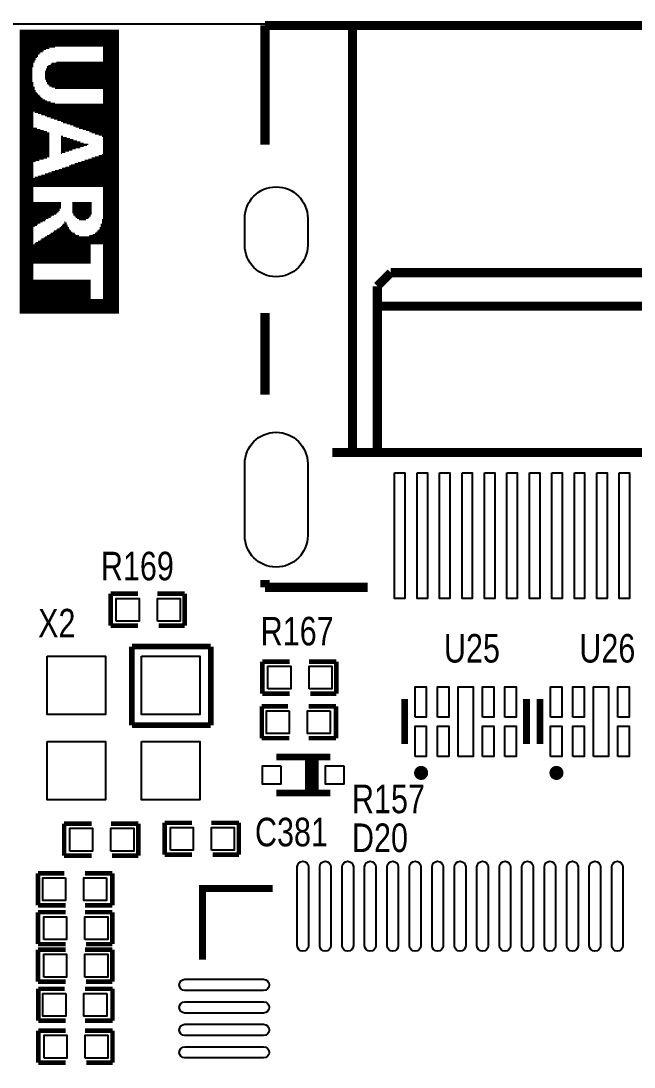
# Model space of a CAD drawing. Extents: x -7 to 215, y -4 to 107.
# Drawn here: x 143.37 to 157.02, y 83.45 to 106.72 of the extents above; entities that cross this region are included whole.
import ezdxf

# ---------------------------------------------------------------- set-up
doc = ezdxf.new("R2010")
doc.units = 0
for name, color, linetype in [('BG_OUTLINE', 3, 'CONTINUOUS'), ('MA_PEN3', 5, 'CONTINUOUS'), ('PG_SILKSCREEN_TOP', 6, 'CONTINUOUS'), ('PIN_TOP', 7, 'CONTINUOUS'), ('RD_SILKSCREEN_TOP', 8, 'CONTINUOUS')]:
    doc.layers.add(name, color=color, linetype=linetype)

msp = doc.modelspace()

# ---------------------------------------------------------------- linework, layer by layer
at = {"layer": 'BG_OUTLINE'}
msp.add_lwpolyline([(96.282764, 8.255), (130.801364, 8.255), (190.206122, 8.255), (214.304372, 8.255), (214.812372, 8.255), (214.964772, 8.255), (214.964772, 106.654092), (214.812372, 106.654092), (214.304372, 106.654092), (190.206122, 106.654092), (143.775938, 106.654092), (0, 106.654092)], dxfattribs=at)
at = {"layer": 'MA_PEN3', "const_width": 0.0254}
for points in [[(143.362172, 106.532426), (143.362172, 100.207826)], [(143.387572, 106.532426), (143.387572, 100.207826)], [(143.412972, 106.532426), (143.412972, 100.207826)], [(143.438372, 106.532426), (143.438372, 100.207826)], [(143.463772, 106.532426), (143.463772, 100.207826)], [(143.489172, 106.532426), (143.489172, 100.207826)], [(143.514572, 106.532426), (143.514572, 100.207826)], [(143.539972, 106.532426), (143.539972, 100.207826)], [(143.565372, 106.532426), (143.565372, 100.207826)], [(143.590772, 106.532426), (143.590772, 100.207826)], [(143.616172, 106.532426), (143.616172, 100.207826)], [(143.641572, 106.532426), (143.641572, 105.694226)], [(143.666972, 106.532426), (143.666972, 105.795826)], [(143.692372, 106.532426), (143.692372, 105.846626)], [(143.717772, 106.532426), (143.717772, 105.897426)], [(143.743172, 106.532426), (143.743172, 105.922826)], [(143.768572, 106.532426), (143.768572, 105.973626)], [(143.793972, 106.532426), (143.793972, 105.999026)], [(143.819372, 106.532426), (143.819372, 106.024426)], [(143.844772, 106.532426), (143.844772, 106.024426)], [(143.870172, 106.532426), (143.870172, 106.049826)], [(143.895572, 106.532426), (143.895572, 106.075226)], [(143.920972, 106.532426), (143.920972, 106.075226)], [(143.946372, 106.532426), (143.946372, 106.100626)], [(143.971772, 106.532426), (143.971772, 106.100626)], [(143.997172, 106.532426), (143.997172, 106.100626)], [(144.022572, 106.532426), (144.022572, 106.126026)], [(144.047972, 106.532426), (144.047972, 106.126026)], [(144.073372, 106.532426), (144.073372, 106.126026)], [(144.098772, 106.532426), (144.098772, 106.126026)], [(144.124172, 106.532426), (144.124172, 106.126026)], [(144.149572, 106.532426), (144.149572, 106.151426)], [(144.174972, 106.532426), (144.174972, 106.151426)], [(144.200372, 106.532426), (144.200372, 106.151426)], [(144.225772, 106.532426), (144.225772, 106.151426)], [(144.251172, 106.532426), (144.251172, 106.151426)], [(144.276572, 106.532426), (144.276572, 106.151426)], [(144.301972, 106.532426), (144.301972, 106.151426)], [(144.327372, 106.532426), (144.327372, 106.151426)], [(144.352772, 106.532426), (144.352772, 106.151426)], [(144.378172, 106.532426), (144.378172, 106.151426)], [(144.403572, 106.532426), (144.403572, 106.151426)], [(144.428972, 106.532426), (144.428972, 106.151426)], [(144.454372, 106.532426), (144.454372, 106.151426)], [(144.479772, 106.532426), (144.479772, 106.151426)], [(144.505172, 106.532426), (144.505172, 106.151426)], [(144.530572, 106.532426), (144.530572, 106.151426)], [(144.555972, 106.532426), (144.555972, 106.151426)], [(144.581372, 106.532426), (144.581372, 106.151426)], [(144.606772, 106.532426), (144.606772, 106.151426)], [(144.632172, 106.532426), (144.632172, 106.151426)], [(144.657572, 106.532426), (144.657572, 106.151426)], [(144.682972, 106.532426), (144.682972, 106.151426)], [(144.708372, 106.532426), (144.708372, 106.151426)], [(144.733772, 106.532426), (144.733772, 106.151426)], [(144.759172, 106.532426), (144.759172, 106.151426)], [(144.784572, 106.532426), (144.784572, 106.151426)], [(144.809972, 106.532426), (144.809972, 106.151426)], [(144.835372, 106.532426), (144.835372, 106.151426)], [(144.860772, 106.532426), (144.860772, 106.151426)], [(144.886172, 106.532426), (144.886172, 106.151426)], [(144.911572, 106.532426), (144.911572, 106.151426)], [(144.936972, 106.532426), (144.936972, 106.151426)], [(144.962372, 106.532426), (144.962372, 106.151426)], [(144.987772, 106.532426), (144.987772, 106.151426)], [(145.013172, 106.532426), (145.013172, 106.151426)], [(145.038572, 106.532426), (145.038572, 106.151426)], [(145.063972, 106.532426), (145.063972, 106.151426)], [(145.089372, 106.532426), (145.089372, 106.151426)], [(145.114772, 106.532426), (145.114772, 106.151426)], [(145.140172, 106.532426), (145.140172, 106.151426)], [(145.165572, 106.532426), (145.165572, 106.151426)], [(145.190972, 106.532426), (145.190972, 106.151426)], [(145.216372, 106.532426), (145.216372, 100.207826)], [(145.241772, 106.532426), (145.241772, 100.207826)], [(145.267172, 106.532426), (145.267172, 100.207826)], [(145.292572, 106.532426), (145.292572, 100.207826)], [(145.317972, 106.532426), (145.317972, 100.207826)], [(145.343372, 106.532426), (145.343372, 100.207826)], [(145.368772, 106.532426), (145.368772, 100.207826)], [(145.394172, 106.532426), (145.394172, 100.207826)], [(145.419572, 106.532426), (145.419572, 100.207826)], [(145.444972, 106.532426), (145.444972, 100.207826)], [(145.470372, 106.532426), (145.470372, 100.207826)], [(145.495772, 106.532426), (145.495772, 100.207826)], [(145.521172, 106.532426), (145.521172, 100.207826)], [(145.546572, 106.532426), (145.546572, 100.207826)], [(143.946372, 105.668826), (143.946372, 105.364026)], [(143.971772, 105.719626), (143.971772, 105.313226)], [(143.997172, 105.745026), (143.997172, 105.287826)], [(144.022572, 105.745026), (144.022572, 105.262426)], [(144.047972, 105.770426), (144.047972, 105.262426)], [(144.073372, 105.795826), (144.073372, 105.237026)], [(144.098772, 105.795826), (144.098772, 105.237026)], [(144.124172, 105.795826), (144.124172, 105.237026)], [(144.149572, 105.795826), (144.149572, 105.211626)], [(144.174972, 105.821226), (144.174972, 105.211626)], [(144.200372, 105.821226), (144.200372, 105.211626)], [(144.225772, 105.821226), (144.225772, 105.211626)], [(144.251172, 105.821226), (144.251172, 105.211626)], [(144.276572, 105.821226), (144.276572, 105.211626)], [(144.301972, 105.821226), (144.301972, 105.211626)], [(144.327372, 105.821226), (144.327372, 105.211626)], [(144.352772, 105.821226), (144.352772, 105.211626)], [(144.378172, 105.821226), (144.378172, 105.211626)], [(144.403572, 105.821226), (144.403572, 105.211626)], [(144.428972, 105.821226), (144.428972, 105.211626)], [(144.454372, 105.821226), (144.454372, 105.211626)], [(144.479772, 105.821226), (144.479772, 105.211626)], [(144.505172, 105.821226), (144.505172, 105.211626)], [(144.530572, 105.821226), (144.530572, 105.211626)], [(144.555972, 105.821226), (144.555972, 105.211626)], [(144.581372, 105.821226), (144.581372, 105.211626)], [(144.606772, 105.821226), (144.606772, 105.211626)], [(144.632172, 105.821226), (144.632172, 105.211626)], [(144.657572, 105.821226), (144.657572, 105.211626)], [(144.682972, 105.821226), (144.682972, 105.211626)], [(144.708372, 105.821226), (144.708372, 105.211626)], [(144.733772, 105.821226), (144.733772, 105.211626)], [(144.759172, 105.821226), (144.759172, 105.211626)], [(144.784572, 105.821226), (144.784572, 105.211626)], [(144.809972, 105.821226), (144.809972, 105.211626)], [(144.835372, 105.821226), (144.835372, 105.211626)], [(144.860772, 105.821226), (144.860772, 105.211626)], [(144.886172, 105.821226), (144.886172, 105.211626)], [(144.911572, 105.821226), (144.911572, 105.211626)], [(144.936972, 105.821226), (144.936972, 105.211626)], [(144.962372, 105.821226), (144.962372, 105.211626)], [(144.987772, 105.821226), (144.987772, 105.211626)], [(145.013172, 105.821226), (145.013172, 105.211626)], [(145.038572, 105.821226), (145.038572, 105.211626)], [(145.063972, 105.821226), (145.063972, 105.211626)], [(145.089372, 105.821226), (145.089372, 105.211626)], [(145.114772, 105.821226), (145.114772, 105.211626)], [(145.140172, 105.821226), (145.140172, 105.211626)], [(145.165572, 105.821226), (145.165572, 105.211626)], [(145.190972, 105.821226), (145.190972, 105.211626)], [(143.920972, 105.618026), (143.920972, 105.414826)], [(143.641572, 105.364026), (143.641572, 100.207826)], [(143.666972, 105.262426), (143.666972, 104.703626)], [(143.692372, 105.186226), (143.692372, 104.678226)], [(143.717772, 105.135426), (143.717772, 104.678226)], [(143.743172, 105.110026), (143.743172, 104.678226)], [(143.768572, 105.084626), (143.768572, 104.652826)], [(143.793972, 105.059226), (143.793972, 104.652826)], [(143.819372, 105.033826), (143.819372, 104.652826)], [(143.844772, 105.008426), (143.844772, 104.627426)], [(143.870172, 104.983026), (143.870172, 104.627426)], [(143.895572, 104.983026), (143.895572, 104.627426)], [(143.920972, 104.957626), (143.920972, 104.602026)], [(143.946372, 104.957626), (143.946372, 104.602026)], [(143.971772, 104.932226), (143.971772, 104.576626)], [(143.997172, 104.932226), (143.997172, 104.576626)], [(144.022572, 104.932226), (144.022572, 104.576626)], [(144.047972, 104.906826), (144.047972, 104.551226)], [(144.073372, 104.906826), (144.073372, 104.551226)], [(144.098772, 104.906826), (144.098772, 104.551226)], [(144.124172, 104.906826), (144.124172, 104.525826)], [(144.149572, 104.881426), (144.149572, 104.525826)], [(144.174972, 104.881426), (144.174972, 104.525826)], [(144.200372, 104.881426), (144.200372, 104.500426)], [(144.225772, 104.881426), (144.225772, 104.500426)], [(144.251172, 104.881426), (144.251172, 104.500426)], [(144.276572, 104.881426), (144.276572, 104.475026)], [(144.301972, 104.881426), (144.301972, 104.475026)], [(144.327372, 104.881426), (144.327372, 104.449626)], [(144.352772, 104.881426), (144.352772, 104.449626)], [(144.378172, 104.881426), (144.378172, 104.449626)], [(144.403572, 104.881426), (144.403572, 104.424226)], [(144.428972, 104.881426), (144.428972, 104.424226)], [(144.454372, 104.881426), (144.454372, 104.424226)], [(144.479772, 104.881426), (144.479772, 104.398826)], [(144.505172, 104.881426), (144.505172, 104.398826)], [(144.530572, 104.881426), (144.530572, 104.398826)], [(144.555972, 104.881426), (144.555972, 104.373426)], [(144.581372, 104.881426), (144.581372, 104.373426)], [(144.606772, 104.881426), (144.606772, 104.348026)], [(144.632172, 104.881426), (144.632172, 104.348026)], [(144.657572, 104.881426), (144.657572, 104.348026)], [(144.682972, 104.881426), (144.682972, 104.322626)], [(144.708372, 104.881426), (144.708372, 104.322626)], [(144.733772, 104.881426), (144.733772, 104.322626)], [(144.759172, 104.881426), (144.759172, 104.297226)], [(144.784572, 104.881426), (144.784572, 104.297226)], [(144.809972, 104.881426), (144.809972, 104.297226)], [(144.835372, 104.881426), (144.835372, 104.271826)], [(144.860772, 104.881426), (144.860772, 104.271826)], [(144.886172, 104.881426), (144.886172, 104.271826)], [(144.911572, 104.881426), (144.911572, 104.246426)], [(144.936972, 104.881426), (144.936972, 104.246426)], [(144.962372, 104.881426), (144.962372, 104.221026)], [(144.987772, 104.881426), (144.987772, 104.221026)], [(145.013172, 104.881426), (145.013172, 104.221026)], [(145.038572, 104.881426), (145.038572, 104.195626)], [(145.063972, 104.881426), (145.063972, 104.195626)], [(145.089372, 104.881426), (145.089372, 104.195626)], [(145.114772, 104.881426), (145.114772, 104.170226)], [(145.140172, 104.881426), (145.140172, 104.170226)], [(145.165572, 104.881426), (145.165572, 104.170226)], [(145.190972, 104.881426), (145.190972, 104.144826)], [(143.666972, 104.348026), (143.666972, 103.586026)], [(143.692372, 104.348026), (143.692372, 103.586026)], [(143.717772, 104.348026), (143.717772, 103.611426)], [(143.743172, 104.322626), (143.743172, 103.611426)], [(143.768572, 104.322626), (143.768572, 103.611426)], [(143.793972, 104.322626), (143.793972, 103.636826)], [(143.819372, 104.297226), (143.819372, 103.636826)], [(143.844772, 104.297226), (143.844772, 103.636826)], [(143.870172, 104.297226), (143.870172, 103.636826)], [(143.895572, 104.271826), (143.895572, 103.662226)], [(143.920972, 104.271826), (143.920972, 103.662226)], [(143.946372, 104.271826), (143.946372, 103.662226)], [(143.971772, 104.246426), (143.971772, 103.687626)], [(143.997172, 104.246426), (143.997172, 103.687626)], [(144.276572, 104.170226), (144.276572, 103.763826)], [(144.301972, 104.170226), (144.301972, 103.789226)], [(144.327372, 104.144826), (144.327372, 103.789226)], [(144.352772, 104.144826), (144.352772, 103.789226)], [(144.378172, 104.144826), (144.378172, 103.814626)], [(144.403572, 104.119426), (144.403572, 103.814626)], [(144.428972, 104.119426), (144.428972, 103.814626)], [(144.454372, 104.119426), (144.454372, 103.840026)], [(144.479772, 104.094026), (144.479772, 103.840026)], [(144.505172, 104.094026), (144.505172, 103.840026)], [(144.530572, 104.094026), (144.530572, 103.865426)], [(144.555972, 104.068626), (144.555972, 103.865426)], [(144.581372, 104.068626), (144.581372, 103.865426)], [(144.606772, 104.068626), (144.606772, 103.890826)], [(144.632172, 104.043226), (144.632172, 103.890826)], [(144.657572, 104.043226), (144.657572, 103.890826)], [(144.682972, 104.043226), (144.682972, 103.890826)], [(144.708372, 104.017826), (144.708372, 103.916226)], [(144.733772, 104.017826), (144.733772, 103.916226)], [(144.759172, 104.017826), (144.759172, 103.916226)], [(144.784572, 103.992426), (144.784572, 103.941626)], [(144.809972, 103.992426), (144.809972, 103.941626)], [(144.835372, 103.992426), (144.835372, 103.941626)], [(144.860772, 103.992426), (144.860772, 103.967026)], [(144.581372, 103.560626), (144.581372, 103.027226)], [(144.606772, 103.560626), (144.606772, 103.027226)], [(144.632172, 103.560626), (144.632172, 103.027226)], [(144.657572, 103.586026), (144.657572, 103.027226)], [(144.682972, 103.586026), (144.682972, 103.027226)], [(144.708372, 103.586026), (144.708372, 103.027226)], [(144.733772, 103.611426), (144.733772, 103.027226)], [(144.759172, 103.611426), (144.759172, 103.027226)], [(144.784572, 103.611426), (144.784572, 103.027226)], [(144.809972, 103.636826), (144.809972, 103.027226)], [(144.835372, 103.636826), (144.835372, 103.027226)], [(144.860772, 103.636826), (144.860772, 103.027226)], [(144.886172, 103.662226), (144.886172, 103.027226)], [(144.911572, 103.662226), (144.911572, 103.027226)], [(144.936972, 103.662226), (144.936972, 103.027226)], [(144.962372, 103.687626), (144.962372, 103.027226)], [(144.987772, 103.687626), (144.987772, 103.027226)], [(145.013172, 103.687626), (145.013172, 103.027226)], [(145.038572, 103.713026), (145.038572, 103.027226)], [(145.063972, 103.713026), (145.063972, 103.027226)], [(145.089372, 103.713026), (145.089372, 103.027226)], [(145.114772, 103.738426), (145.114772, 103.027226)], [(145.140172, 103.738426), (145.140172, 103.027226)], [(145.165572, 103.738426), (145.165572, 103.027226)], [(145.190972, 103.763826), (145.190972, 103.027226)], [(143.920972, 103.332026), (143.920972, 103.027226)], [(143.946372, 103.332026), (143.946372, 103.027226)], [(143.971772, 103.332026), (143.971772, 103.027226)], [(143.997172, 103.357426), (143.997172, 103.027226)], [(144.022572, 103.357426), (144.022572, 103.027226)], [(144.047972, 103.357426), (144.047972, 103.027226)], [(144.073372, 103.382826), (144.073372, 103.027226)], [(144.098772, 103.382826), (144.098772, 103.027226)], [(144.124172, 103.382826), (144.124172, 103.027226)], [(144.149572, 103.408226), (144.149572, 103.027226)], [(144.174972, 103.408226), (144.174972, 103.027226)], [(144.200372, 103.408226), (144.200372, 103.027226)], [(144.225772, 103.433626), (144.225772, 103.027226)], [(144.251172, 103.433626), (144.251172, 103.027226)], [(144.276572, 103.433626), (144.276572, 103.027226)], [(144.301972, 103.459026), (144.301972, 103.027226)], [(144.327372, 103.459026), (144.327372, 103.027226)], [(144.352772, 103.459026), (144.352772, 103.027226)], [(144.378172, 103.484426), (144.378172, 103.027226)], [(144.403572, 103.484426), (144.403572, 103.027226)], [(144.428972, 103.484426), (144.428972, 103.027226)], [(144.454372, 103.509826), (144.454372, 103.027226)], [(144.479772, 103.509826), (144.479772, 103.027226)], [(144.505172, 103.535226), (144.505172, 103.027226)], [(144.530572, 103.535226), (144.530572, 103.027226)], [(144.555972, 103.535226), (144.555972, 103.027226)], [(143.666972, 103.230426), (143.666972, 103.027226)], [(143.692372, 103.255826), (143.692372, 103.027226)], [(143.717772, 103.255826), (143.717772, 103.027226)], [(143.743172, 103.255826), (143.743172, 103.027226)], [(143.768572, 103.281226), (143.768572, 103.027226)], [(143.793972, 103.281226), (143.793972, 103.027226)], [(143.819372, 103.281226), (143.819372, 103.027226)], [(143.844772, 103.306626), (143.844772, 103.027226)], [(143.870172, 103.306626), (143.870172, 103.027226)], [(143.895572, 103.306626), (143.895572, 103.027226)], [(143.666972, 102.697026), (143.666972, 102.138226)], [(143.692372, 102.697026), (143.692372, 102.163626)], [(143.717772, 102.697026), (143.717772, 102.163626)], [(143.743172, 102.697026), (143.743172, 102.189026)], [(143.768572, 102.697026), (143.768572, 102.214426)], [(143.793972, 102.697026), (143.793972, 102.214426)], [(143.819372, 102.697026), (143.819372, 102.239826)], [(143.844772, 102.697026), (143.844772, 102.239826)], [(143.870172, 102.697026), (143.870172, 102.265226)], [(143.895572, 102.697026), (143.895572, 102.265226)], [(143.920972, 102.697026), (143.920972, 102.290626)], [(143.946372, 102.697026), (143.946372, 102.316026)], [(143.971772, 102.697026), (143.971772, 102.316026)], [(143.997172, 102.697026), (143.997172, 102.341426)], [(144.022572, 102.697026), (144.022572, 102.341426)], [(144.047972, 102.697026), (144.047972, 102.366826)], [(144.073372, 102.697026), (144.073372, 102.392226)], [(144.098772, 102.697026), (144.098772, 102.392226)], [(144.124172, 102.697026), (144.124172, 102.417626)], [(144.149572, 102.697026), (144.149572, 102.417626)], [(144.174972, 102.697026), (144.174972, 102.443026)], [(144.200372, 102.697026), (144.200372, 102.468426)], [(144.225772, 102.697026), (144.225772, 102.493826)], [(144.251172, 102.697026), (144.251172, 102.544626)], [(144.530572, 102.697026), (144.530572, 102.443026)], [(144.555972, 102.697026), (144.555972, 102.392226)], [(144.581372, 102.697026), (144.581372, 102.366826)], [(144.606772, 102.697026), (144.606772, 102.341426)], [(144.632172, 102.697026), (144.632172, 102.316026)], [(144.657572, 102.697026), (144.657572, 102.316026)], [(144.682972, 102.697026), (144.682972, 102.290626)], [(144.708372, 102.697026), (144.708372, 102.290626)], [(144.733772, 102.697026), (144.733772, 102.290626)], [(144.759172, 102.697026), (144.759172, 102.290626)], [(144.784572, 102.697026), (144.784572, 102.290626)], [(144.809972, 102.697026), (144.809972, 102.290626)], [(144.835372, 102.697026), (144.835372, 102.316026)], [(144.860772, 102.697026), (144.860772, 102.316026)], [(144.886172, 102.697026), (144.886172, 102.341426)], [(144.911572, 102.697026), (144.911572, 102.366826)], [(144.936972, 102.697026), (144.936972, 102.417626)], [(144.276572, 102.163626), (144.276572, 101.325426)], [(144.301972, 102.189026), (144.301972, 101.325426)], [(144.327372, 102.214426), (144.327372, 101.325426)], [(144.352772, 102.265226), (144.352772, 101.325426)], [(144.378172, 102.239826), (144.378172, 101.325426)], [(144.403572, 102.189026), (144.403572, 101.325426)], [(145.165572, 102.214426), (145.165572, 101.757226)], [(145.190972, 102.316026), (145.190972, 101.757226)], [(143.920972, 101.935026), (143.920972, 101.325426)], [(143.946372, 101.935026), (143.946372, 101.325426)], [(143.971772, 101.960426), (143.971772, 101.325426)], [(143.997172, 101.960426), (143.997172, 101.325426)], [(144.022572, 101.985826), (144.022572, 101.325426)], [(144.047972, 102.011226), (144.047972, 101.325426)], [(144.073372, 102.011226), (144.073372, 101.325426)], [(144.098772, 102.036626), (144.098772, 101.325426)], [(144.124172, 102.062026), (144.124172, 101.325426)], [(144.149572, 102.062026), (144.149572, 101.325426)], [(144.174972, 102.087426), (144.174972, 101.325426)], [(144.200372, 102.112826), (144.200372, 101.325426)], [(144.225772, 102.112826), (144.225772, 101.325426)], [(144.251172, 102.138226), (144.251172, 101.325426)], [(144.428972, 102.138226), (144.428972, 101.325426)], [(144.454372, 102.087426), (144.454372, 101.325426)], [(144.479772, 102.062026), (144.479772, 101.325426)], [(144.505172, 102.036626), (144.505172, 101.325426)], [(144.530572, 102.011226), (144.530572, 101.325426)], [(144.555972, 102.011226), (144.555972, 101.325426)], [(144.581372, 101.985826), (144.581372, 101.325426)], [(144.606772, 101.960426), (144.606772, 101.325426)], [(144.632172, 101.960426), (144.632172, 101.325426)], [(144.657572, 101.960426), (144.657572, 101.325426)], [(144.682972, 101.935026), (144.682972, 101.325426)], [(144.708372, 101.935026), (144.708372, 101.325426)], [(144.733772, 101.935026), (144.733772, 101.325426)], [(144.759172, 101.935026), (144.759172, 101.325426)], [(144.784572, 101.935026), (144.784572, 101.325426)], [(144.809972, 101.935026), (144.809972, 101.325426)], [(144.835372, 101.935026), (144.835372, 101.325426)], [(144.860772, 101.935026), (144.860772, 101.325426)], [(144.886172, 101.935026), (144.886172, 101.325426)], [(144.911572, 101.960426), (144.911572, 101.325426)], [(144.936972, 101.960426), (144.936972, 101.757226)], [(144.962372, 101.960426), (144.962372, 101.757226)], [(144.987772, 101.985826), (144.987772, 101.757226)], [(145.013172, 101.985826), (145.013172, 101.757226)], [(145.038572, 102.011226), (145.038572, 101.757226)], [(145.063972, 102.036626), (145.063972, 101.757226)], [(145.089372, 102.062026), (145.089372, 101.757226)], [(145.114772, 102.087426), (145.114772, 101.757226)], [(145.140172, 102.138226), (145.140172, 101.757226)], [(143.666972, 101.757226), (143.666972, 101.325426)], [(143.692372, 101.782626), (143.692372, 101.325426)], [(143.717772, 101.808026), (143.717772, 101.325426)], [(143.743172, 101.808026), (143.743172, 101.325426)], [(143.768572, 101.833426), (143.768572, 101.325426)], [(143.793972, 101.833426), (143.793972, 101.325426)], [(143.819372, 101.858826), (143.819372, 101.325426)], [(143.844772, 101.884226), (143.844772, 101.325426)], [(143.870172, 101.884226), (143.870172, 101.325426)], [(143.895572, 101.909626), (143.895572, 101.325426)], [(143.666972, 100.969826), (143.666972, 100.207826)], [(143.692372, 100.969826), (143.692372, 100.207826)], [(143.717772, 100.969826), (143.717772, 100.207826)], [(143.743172, 100.969826), (143.743172, 100.207826)], [(143.768572, 100.969826), (143.768572, 100.207826)], [(143.793972, 100.969826), (143.793972, 100.207826)], [(143.819372, 100.969826), (143.819372, 100.207826)], [(143.844772, 100.969826), (143.844772, 100.207826)], [(143.870172, 100.969826), (143.870172, 100.207826)], [(143.895572, 100.969826), (143.895572, 100.207826)], [(143.920972, 100.969826), (143.920972, 100.207826)], [(143.946372, 100.969826), (143.946372, 100.207826)], [(143.971772, 100.969826), (143.971772, 100.207826)], [(143.997172, 100.969826), (143.997172, 100.207826)], [(144.022572, 100.969826), (144.022572, 100.207826)], [(144.047972, 100.969826), (144.047972, 100.207826)], [(144.073372, 100.969826), (144.073372, 100.207826)], [(144.098772, 100.969826), (144.098772, 100.207826)], [(144.124172, 100.969826), (144.124172, 100.207826)], [(144.149572, 100.969826), (144.149572, 100.207826)], [(144.174972, 100.969826), (144.174972, 100.207826)], [(144.200372, 100.969826), (144.200372, 100.207826)], [(144.225772, 100.969826), (144.225772, 100.207826)], [(144.251172, 100.969826), (144.251172, 100.207826)], [(144.276572, 100.969826), (144.276572, 100.207826)], [(144.301972, 100.969826), (144.301972, 100.207826)], [(144.327372, 100.969826), (144.327372, 100.207826)], [(144.352772, 100.969826), (144.352772, 100.207826)], [(144.378172, 100.969826), (144.378172, 100.207826)], [(144.403572, 100.969826), (144.403572, 100.207826)], [(144.428972, 100.969826), (144.428972, 100.207826)], [(144.454372, 100.969826), (144.454372, 100.207826)], [(144.479772, 100.969826), (144.479772, 100.207826)], [(144.505172, 100.969826), (144.505172, 100.207826)], [(144.530572, 100.969826), (144.530572, 100.207826)], [(144.555972, 100.969826), (144.555972, 100.207826)], [(144.581372, 100.969826), (144.581372, 100.207826)], [(144.606772, 100.969826), (144.606772, 100.207826)], [(144.632172, 100.969826), (144.632172, 100.207826)], [(144.657572, 100.969826), (144.657572, 100.207826)], [(144.682972, 100.969826), (144.682972, 100.207826)], [(144.708372, 100.969826), (144.708372, 100.207826)], [(144.733772, 100.969826), (144.733772, 100.207826)], [(144.759172, 100.969826), (144.759172, 100.207826)], [(144.784572, 100.969826), (144.784572, 100.207826)], [(144.809972, 100.969826), (144.809972, 100.207826)], [(144.835372, 100.969826), (144.835372, 100.207826)], [(144.860772, 100.969826), (144.860772, 100.207826)], [(144.886172, 100.969826), (144.886172, 100.207826)], [(144.911572, 100.969826), (144.911572, 100.207826)], [(144.936972, 100.538026), (144.936972, 100.207826)], [(144.962372, 100.538026), (144.962372, 100.207826)], [(144.987772, 100.538026), (144.987772, 100.207826)], [(145.013172, 100.538026), (145.013172, 100.207826)], [(145.038572, 100.538026), (145.038572, 100.207826)], [(145.063972, 100.538026), (145.063972, 100.207826)], [(145.089372, 100.538026), (145.089372, 100.207826)], [(145.114772, 100.538026), (145.114772, 100.207826)], [(145.140172, 100.538026), (145.140172, 100.207826)], [(145.165572, 100.538026), (145.165572, 100.207826)], [(145.190972, 100.538026), (145.190972, 100.207826)]]:
    msp.add_lwpolyline(points, dxfattribs=at)
at = {"layer": 'PG_SILKSCREEN_TOP'}
for points, const_width in [([(148.806916, 103.968804), (148.806916, 106.62285)], 0.2032), ([(148.806916, 106.62285), (163.806886, 106.62285)], 0.2032), ([(150.755604, 106.62285), (150.755604, 97.122742)], 0.2032), ([(151.306784, 100.82276), (151.607012, 101.122734)], 0.2032), ([(151.607012, 101.122734), (161.00679, 101.122734)], 0.2032), ([(151.306784, 97.122742), (151.306784, 100.82276)], 0.2032), ([(148.806916, 100.223828), (148.806916, 98.406204)], 0.2032), ([(151.306784, 100.378006), (161.307018, 100.378006)], 0.2032), ([(150.306786, 97.122742), (162.307016, 97.122742)], 0.2032), ([(148.806916, 94.122748), (148.806916, 94.289118)], 0.2032), ([(145.37055, 93.979492), (145.98015, 93.979492)], 0.1016), ([(145.37055, 93.979492), (145.37055, 93.268292)], 0.1016), ([(146.41195, 93.979492), (147.02155, 93.979492)], 0.1016), ([(147.02155, 93.979492), (147.02155, 93.268292)], 0.1016), ([(151.092916, 94.122748), (148.806916, 94.122748)], 0.2032), ([(145.37055, 93.268292), (145.98015, 93.268292)], 0.1016), ([(147.02155, 93.268292), (146.43735, 93.268292)], 0.1016), ([(147.598892, 92.806012), (145.846292, 92.806012)], 0.127), ([(145.846292, 92.806012), (145.846292, 91.053412)], 0.127), ([(147.598892, 91.053412), (147.598892, 92.806012)], 0.127), ([(148.74621, 92.470732), (149.35581, 92.470732)], 0.1016), ([(148.74621, 92.470732), (148.74621, 91.759532)], 0.1016), ([(149.78761, 92.470732), (150.39721, 92.470732)], 0.1016), ([(150.39721, 92.470732), (150.39721, 91.759532)], 0.1016), ([(148.74621, 91.759532), (149.35581, 91.759532)], 0.1016), ([(150.39721, 91.759532), (149.81301, 91.759532)], 0.1016), ([(151.916892, 90.637106), (151.916892, 91.637358)], 0.1524), ([(154.628088, 91.637358), (154.628088, 90.637106)], 0.1524), ([(154.929332, 90.637106), (154.929332, 91.637358)], 0.1524), ([(148.73605, 90.766392), (148.73605, 91.477592)], 0.1016), ([(148.73605, 91.477592), (149.32025, 91.477592)], 0.1016), ([(150.38705, 91.477592), (149.77745, 91.477592)], 0.1016), ([(150.38705, 90.766392), (150.38705, 91.477592)], 0.1016), ([(145.846292, 91.053412), (147.598892, 91.053412)], 0.127), ([(149.34565, 90.766392), (148.73605, 90.766392)], 0.1016), ([(150.38705, 90.766392), (149.77745, 90.766392)], 0.1016), ([(149.058122, 90.348562), (150.258018, 90.348562)], 0.1524), ([(149.773894, 90.348562), (149.773894, 89.548462)], 0.1524), ([(149.926294, 90.348562), (149.926294, 89.548462)], 0.1524), ([(150.258018, 89.548462), (149.058122, 89.548462)], 0.1524), ([(144.33677, 88.863932), (144.94637, 88.863932)], 0.1016), ([(144.33677, 88.863932), (144.33677, 88.152732)], 0.1016), ([(145.37817, 88.863932), (145.98777, 88.863932)], 0.1016), ([(145.98777, 88.863932), (145.98777, 88.152732)], 0.1016), ([(146.57451, 88.884252), (147.18411, 88.884252)], 0.1016), ([(146.57451, 88.884252), (146.57451, 88.173052)], 0.1016), ([(147.61591, 88.884252), (148.22551, 88.884252)], 0.1016), ([(148.22551, 88.884252), (148.22551, 88.173052)], 0.1016), ([(146.57451, 88.173052), (147.18411, 88.173052)], 0.1016), ([(148.22551, 88.173052), (147.64131, 88.173052)], 0.1016), ([(144.33677, 88.152732), (144.94637, 88.152732)], 0.1016), ([(145.98777, 88.152732), (145.40357, 88.152732)], 0.1016), ([(143.75765, 87.050372), (143.75765, 87.761572)], 0.1016), ([(143.75765, 87.761572), (144.34185, 87.761572)], 0.1016), ([(145.40865, 87.761572), (144.79905, 87.761572)], 0.1016), ([(145.40865, 87.050372), (145.40865, 87.761572)], 0.1016), ([(147.416774, 85.840824), (147.416774, 87.423244), (148.976334, 87.423244)], 0.1524), ([(144.36725, 87.050372), (143.75765, 87.050372)], 0.1016), ([(145.40865, 87.050372), (144.79905, 87.050372)], 0.1016), ([(143.75765, 86.895432), (144.36725, 86.895432)], 0.1016), ([(143.75765, 86.895432), (143.75765, 86.184232)], 0.1016), ([(144.79905, 86.895432), (145.40865, 86.895432)], 0.1016), ([(145.40865, 86.895432), (145.40865, 86.184232)], 0.1016), ([(143.75765, 86.184232), (144.36725, 86.184232)], 0.1016), ([(145.40865, 86.184232), (144.82445, 86.184232)], 0.1016), ([(143.75765, 86.062312), (144.36725, 86.062312)], 0.1016), ([(143.75765, 86.062312), (143.75765, 85.351112)], 0.1016), ([(144.79905, 86.062312), (145.40865, 86.062312)], 0.1016), ([(145.40865, 86.062312), (145.40865, 85.351112)], 0.1016), ([(143.75765, 85.351112), (144.36725, 85.351112)], 0.1016), ([(143.76273, 84.479892), (143.76273, 85.191092)], 0.1016), ([(143.76273, 85.191092), (144.34693, 85.191092)], 0.1016), ([(145.41373, 85.191092), (144.80413, 85.191092)], 0.1016), ([(145.40865, 85.351112), (144.82445, 85.351112)], 0.1016), ([(145.41373, 84.479892), (145.41373, 85.191092)], 0.1016), ([(144.37233, 84.479892), (143.76273, 84.479892)], 0.1016), ([(145.41373, 84.479892), (144.80413, 84.479892)], 0.1016), ([(143.76273, 84.258912), (144.37233, 84.258912)], 0.1016), ([(143.76273, 84.258912), (143.76273, 83.547712)], 0.1016), ([(144.80413, 84.258912), (145.41373, 84.258912)], 0.1016), ([(145.41373, 84.258912), (145.41373, 83.547712)], 0.1016), ([(143.76273, 83.547712), (144.37233, 83.547712)], 0.1016), ([(145.41373, 83.547712), (144.82953, 83.547712)], 0.1016)]:
    msp.add_lwpolyline(points, dxfattribs=dict(at, const_width=const_width))
at = {"layer": 'PG_SILKSCREEN_TOP', "const_width": 0.1524}
for points in [[(152.362154, 89.994232, 1), (152.201626, 89.994232, 1)], [(155.374594, 89.994232, 1), (155.214066, 89.994232, 1)]]:
    msp.add_lwpolyline(points, format="xyb", close=True, dxfattribs=at)
at = {"layer": 'PIN_TOP'}
for points in [[(148.356828, 101.732842), (148.356828, 102.33279, -1), (149.756876, 102.33279), (149.756876, 101.732842, -1)], [(148.356828, 95.272733), (148.356828, 96.872679, -1), (149.756876, 96.872679), (149.756876, 95.272733, -1)], [(149.524466, 86.152482), (149.524466, 87.902542, -1), (149.774402, 87.902542), (149.774402, 86.152482, -1)], [(150.024338, 86.152482), (150.024338, 87.902542, -1), (150.274274, 87.902542), (150.274274, 86.152482, -1)], [(150.524464, 86.152482), (150.524464, 87.902542, -1), (150.7744, 87.902542), (150.7744, 86.152482, -1)], [(151.024336, 86.152482), (151.024336, 87.902542, -1), (151.274272, 87.902542), (151.274272, 86.152482, -1)], [(151.524462, 86.152482), (151.524462, 87.902542, -1), (151.774398, 87.902542), (151.774398, 86.152482, -1)], [(152.024334, 86.152482), (152.024334, 87.902542, -1), (152.27427, 87.902542), (152.27427, 86.152482, -1)], [(152.52446, 86.152482), (152.52446, 87.902542, -1), (152.774396, 87.902542), (152.774396, 86.152482, -1)], [(153.024332, 86.152482), (153.024332, 87.902542, -1), (153.274268, 87.902542), (153.274268, 86.152482, -1)], [(153.524458, 86.152482), (153.524458, 87.902542, -1), (153.774394, 87.902542), (153.774394, 86.152482, -1)], [(154.02433, 86.152482), (154.02433, 87.902542, -1), (154.274266, 87.902542), (154.274266, 86.152482, -1)], [(154.524456, 86.152482), (154.524456, 87.902542, -1), (154.774392, 87.902542), (154.774392, 86.152482, -1)], [(155.024328, 86.152482), (155.024328, 87.902542, -1), (155.274264, 87.902542), (155.274264, 86.152482, -1)], [(155.524454, 86.152482), (155.524454, 87.902542, -1), (155.77439, 87.902542), (155.77439, 86.152482, -1)], [(156.02458, 86.152482), (156.02458, 87.902542, -1), (156.274516, 87.902542), (156.274516, 86.152482, -1)], [(156.524452, 86.152482), (156.524452, 87.902542, -1), (156.774388, 87.902542), (156.774388, 86.152482, -1)], [(147.024344, 85.40242), (148.774404, 85.40242, -1), (148.774404, 85.152484), (147.024344, 85.152484, -1)], [(147.024344, 84.902548), (148.774404, 84.902548, -1), (148.774404, 84.652612), (147.024344, 84.652612, -1)], [(147.024344, 84.402422), (148.774404, 84.402422, -1), (148.774404, 84.152486), (147.024344, 84.152486, -1)], [(147.024344, 83.90255), (148.774404, 83.90255, -1), (148.774404, 83.652614), (147.024344, 83.652614, -1)]]:
    msp.add_lwpolyline(points, format="xyb", close=True, dxfattribs=at)
for points in [[(151.69261, 96.672654), (151.92121, 96.672654), (151.92121, 93.872558), (151.69261, 93.872558)], [(152.192482, 96.672654), (152.421082, 96.672654), (152.421082, 93.872558), (152.192482, 93.872558)], [(152.692608, 96.672654), (152.921208, 96.672654), (152.921208, 93.872558), (152.692608, 93.872558)], [(153.19248, 96.672654), (153.42108, 96.672654), (153.42108, 93.872558), (153.19248, 93.872558)], [(153.692606, 96.672654), (153.921206, 96.672654), (153.921206, 93.872558), (153.692606, 93.872558)], [(154.192478, 96.672654), (154.421078, 96.672654), (154.421078, 93.872558), (154.192478, 93.872558)], [(154.692604, 96.672654), (154.921204, 96.672654), (154.921204, 93.872558), (154.692604, 93.872558)], [(155.192476, 96.672654), (155.421076, 96.672654), (155.421076, 93.872558), (155.192476, 93.872558)], [(155.692602, 96.672654), (155.921202, 96.672654), (155.921202, 93.872558), (155.692602, 93.872558)], [(156.192474, 96.672654), (156.421074, 96.672654), (156.421074, 93.872558), (156.192474, 93.872558)], [(156.6926, 96.672654), (156.9212, 96.672654), (156.9212, 93.872558), (156.6926, 93.872558)], [(145.49755, 93.369892), (145.49755, 93.877892), (146.00555, 93.877892), (146.00555, 93.369892)], [(146.41195, 93.369892), (146.41195, 93.877892), (146.91995, 93.877892), (146.91995, 93.369892)], [(143.959834, 92.592398), (145.259806, 92.592398), (145.259806, 91.292426), (143.959834, 91.292426)], [(146.059906, 92.592398), (147.359878, 92.592398), (147.359878, 91.292426), (146.059906, 91.292426)], [(148.87321, 91.861132), (148.87321, 92.369132), (149.38121, 92.369132), (149.38121, 91.861132)], [(149.78761, 91.861132), (149.78761, 92.369132), (150.29561, 92.369132), (150.29561, 91.861132)], [(152.147524, 91.237054), (152.147524, 91.912186), (152.39746, 91.912186), (152.39746, 91.237054)], [(152.647396, 91.237054), (152.647396, 91.912186), (152.897332, 91.912186), (152.897332, 91.237054)], [(153.10739, 90.362532), (153.10739, 91.911932), (153.43759, 91.911932), (153.43759, 90.362532)], [(153.647648, 91.237054), (153.647648, 91.912186), (153.897584, 91.912186), (153.897584, 91.237054)], [(154.14752, 91.237054), (154.14752, 91.912186), (154.397456, 91.912186), (154.397456, 91.237054)], [(155.159964, 91.237054), (155.159964, 91.912186), (155.4099, 91.912186), (155.4099, 91.237054)], [(155.659836, 91.237054), (155.659836, 91.912186), (155.909772, 91.912186), (155.909772, 91.237054)], [(156.11983, 90.362532), (156.11983, 91.911932), (156.45003, 91.911932), (156.45003, 90.362532)], [(156.660088, 91.237054), (156.660088, 91.912186), (156.910024, 91.912186), (156.910024, 91.237054)], [(149.34565, 91.375992), (149.34565, 90.867992), (148.83765, 90.867992), (148.83765, 91.375992)], [(150.26005, 91.375992), (150.26005, 90.867992), (149.75205, 90.867992), (149.75205, 91.375992)], [(152.147524, 90.362278), (152.147524, 91.03741), (152.39746, 91.03741), (152.39746, 90.362278)], [(152.647396, 90.362278), (152.647396, 91.03741), (152.897332, 91.03741), (152.897332, 90.362278)], [(153.647648, 90.362278), (153.647648, 91.03741), (153.897584, 91.03741), (153.897584, 90.362278)], [(154.14752, 90.362278), (154.14752, 91.03741), (154.397456, 91.03741), (154.397456, 90.362278)], [(155.159964, 90.362278), (155.159964, 91.03741), (155.4099, 91.03741), (155.4099, 90.362278)], [(155.659836, 90.362278), (155.659836, 91.03741), (155.909772, 91.03741), (155.909772, 90.362278)], [(156.660088, 90.362278), (156.660088, 91.03741), (156.910024, 91.03741), (156.910024, 90.362278)], [(143.959834, 90.692478), (145.259806, 90.692478), (145.259806, 89.392506), (143.959834, 89.392506)], [(146.059906, 90.692478), (147.359878, 90.692478), (147.359878, 89.392506), (146.059906, 89.392506)], [(149.161246, 90.151712), (149.161246, 89.745312), (148.754846, 89.745312), (148.754846, 90.151712)], [(150.561294, 90.151712), (150.561294, 89.745312), (150.154894, 89.745312), (150.154894, 90.151712)], [(144.46377, 88.254332), (144.46377, 88.762332), (144.97177, 88.762332), (144.97177, 88.254332)], [(145.37817, 88.254332), (145.37817, 88.762332), (145.88617, 88.762332), (145.88617, 88.254332)], [(146.70151, 88.274652), (146.70151, 88.782652), (147.20951, 88.782652), (147.20951, 88.274652)], [(147.61591, 88.274652), (147.61591, 88.782652), (148.12391, 88.782652), (148.12391, 88.274652)], [(144.36725, 87.659972), (144.36725, 87.151972), (143.85925, 87.151972), (143.85925, 87.659972)], [(145.28165, 87.659972), (145.28165, 87.151972), (144.77365, 87.151972), (144.77365, 87.659972)], [(143.88465, 86.285832), (143.88465, 86.793832), (144.39265, 86.793832), (144.39265, 86.285832)], [(144.79905, 86.285832), (144.79905, 86.793832), (145.30705, 86.793832), (145.30705, 86.285832)], [(143.88465, 85.452712), (143.88465, 85.960712), (144.39265, 85.960712), (144.39265, 85.452712)], [(144.79905, 85.452712), (144.79905, 85.960712), (145.30705, 85.960712), (145.30705, 85.452712)], [(144.37233, 85.089492), (144.37233, 84.581492), (143.86433, 84.581492), (143.86433, 85.089492)], [(145.28673, 85.089492), (145.28673, 84.581492), (144.77873, 84.581492), (144.77873, 85.089492)], [(143.88973, 83.649312), (143.88973, 84.157312), (144.39773, 84.157312), (144.39773, 83.649312)], [(144.80413, 83.649312), (144.80413, 84.157312), (145.31213, 84.157312), (145.31213, 83.649312)]]:
    msp.add_lwpolyline(points, close=True, dxfattribs=at)

# ---------------------------------------------------------------- texts
at = {"layer": 'RD_SILKSCREEN_TOP', "width": 0.8}
for s, p in [('R169', (145.15465, 94.279212)), ('X2', (143.75765, 93.009212)), ('R167', (148.71065, 92.831412)), ('U25', (152.78989, 92.44965)), ('U26', (155.80233, 92.44965)), ('R157', (150.74265, 89.097612)), ('C381', (148.58365, 88.361012)), ('D20', (150.74265, 88.234012))]:
    msp.add_text(s, height=0.635, dxfattribs=at).set_placement(p)

doc.saveas('drawing.dxf')
